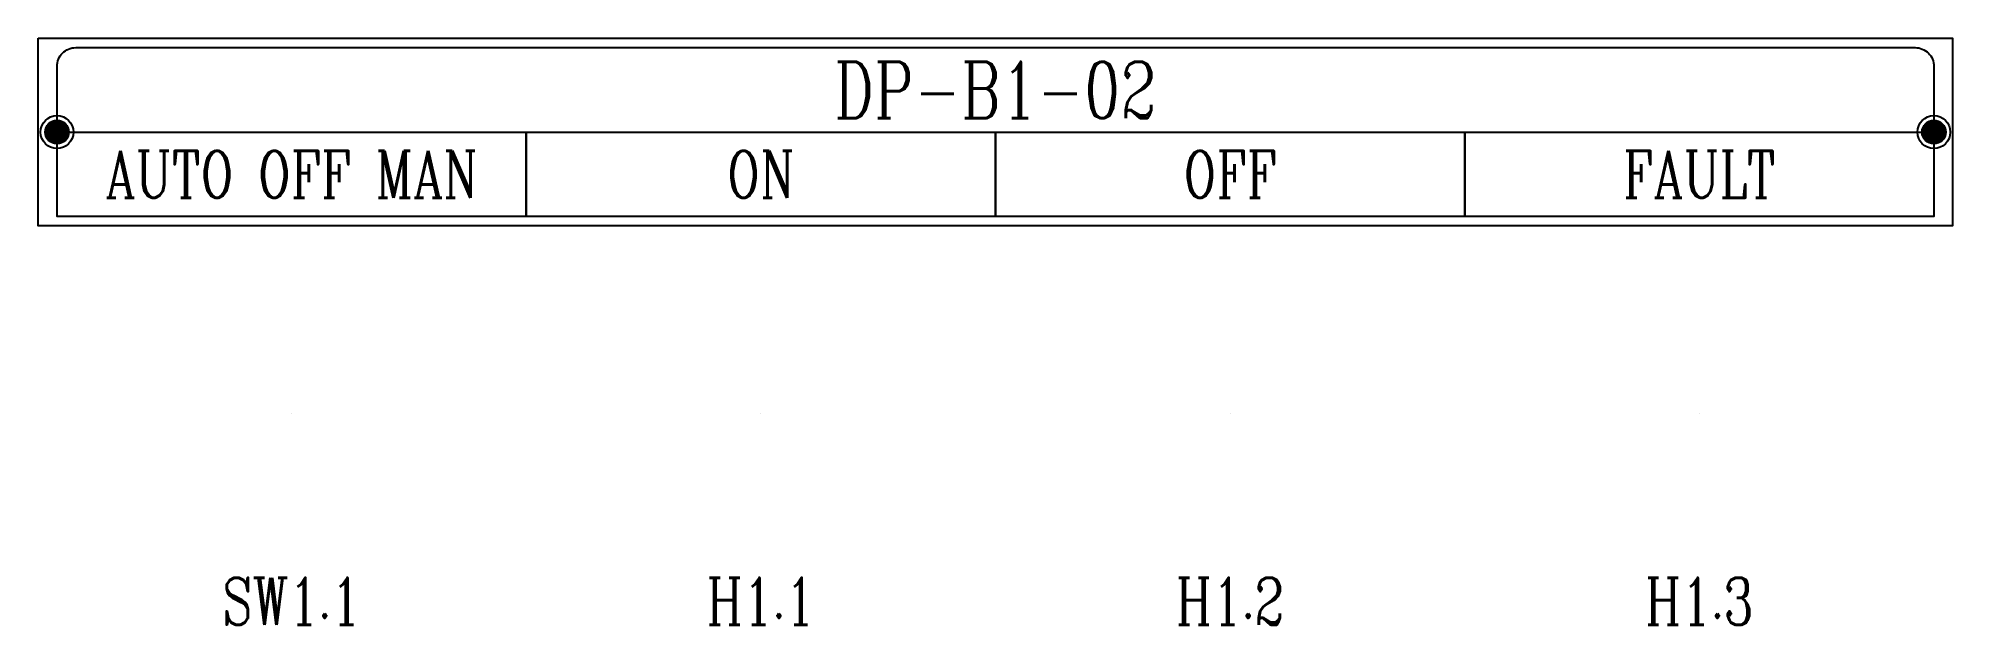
# Model space of a CAD drawing. Header units: millimetres. Extents: x 84 to 288, y 2 to 64.
import ezdxf
from ezdxf.enums import TextEntityAlignment as Align

# ---------------------------------------------------------------- set-up
doc = ezdxf.new("R2010")
doc.units = ezdxf.units.MM
doc.styles.add('hw_Block', font='complex.shx', dxfattribs={"width": 0.75})

# ---------------------------------------------------------------- blocks, each defined once
blk = doc.blocks.new('*U387')
h = blk.add_hatch(color=0)
h.dxf.hatch_style = 1
h.paths.add_polyline_path([(-100, 1.26, 0.414214), (-101.26, 0, 0.414214), (-100, -1.26)])
h.paths.add_polyline_path([(-100, 1.26), (-100, 0), (-98.74, 0, 0.414214)])
h.paths.add_polyline_path([(-98.74, 0), (-100, 0), (-100, -1.26, 0.414214)])
h = blk.add_hatch(color=0)
h.dxf.hatch_style = 1
h.paths.add_polyline_path([(100, 1.26, 0.414214), (98.74, 0, 0.414214), (100, -1.26)])
h.paths.add_polyline_path([(100, 1.26), (100, 0), (101.26, 0, 0.414214)])
h.paths.add_polyline_path([(101.26, 0), (100, 0), (100, -1.26, 0.414214)])
for p, q in [((-75, -30), (-75, -30)), ((-75, -30), (-75, -30)), ((-25, -30), (-25, -30)), ((-25, -30), (-25, -30)), ((25, -30), (25, -30)), ((25, -30), (25, -30)), ((75, -30), (75, -30)), ((75, -30), (75, -30))]:
    blk.add_line(p, q)
for points in [[(-102, 10), (102, 10), (102, -10), (-102, -10)], [(-100, 0), (-50, 0), (-50, -9), (-100, -9)], [(-50, 0), (0, 0), (0, -9), (-50, -9)], [(0, 0), (50, 0), (50, -9), (0, -9)], [(50, 0), (100, 0), (100, -9), (50, -9)]]:
    blk.add_lwpolyline(points, close=True)
blk.add_lwpolyline([(-98, 9), (98, 9, -0.414214), (100, 7), (100, -9), (-100, -9), (-100, 7, -0.414214)], format="xyb", close=True)
for centre, radius in [((-100, 0), 1.75), ((-100, 0), 1.26), ((100, 0), 1.75), ((100, 0), 1.26)]:
    blk.add_circle(centre, radius)
at = {"style": 'hw_Block', "width": 0.75}
for tag, height, p in [('CONTROLLER', 6, (0, 4.49)), ('OPTION1', 5, (-75, -4.5)), ('OPTION2', 5, (-25, -4.5)), ('OPTION3', 5, (25, -4.5)), ('OPTION4', 5, (75, -4.5)), ('SH1', 5, (-75, -50)), ('SH2', 5, (-25, -50)), ('SH3', 5, (25, -50)), ('SH4', 5, (75, -50))]:
    blk.add_attdef(tag, text='', height=height, dxfattribs=at).set_placement(p, align=Align.MIDDLE_CENTER)

msp = doc.modelspace()

# ---------------------------------------------------------------- block references
at = {"ltscale": 5}
msp.add_blockref('*U387', (185.62, 54.17), dxfattribs=at).add_auto_attribs({'CONTROLLER': 'DP-B1-02', 'OPTION1': 'AUTO OFF MAN', 'OPTION2': 'ON', 'OPTION3': 'OFF', 'OPTION4': 'FAULT', 'SH1': 'SW1.1', 'SH2': 'H1.1', 'SH3': 'H1.2', 'SH4': 'H1.3'})

doc.saveas('drawing.dxf')
